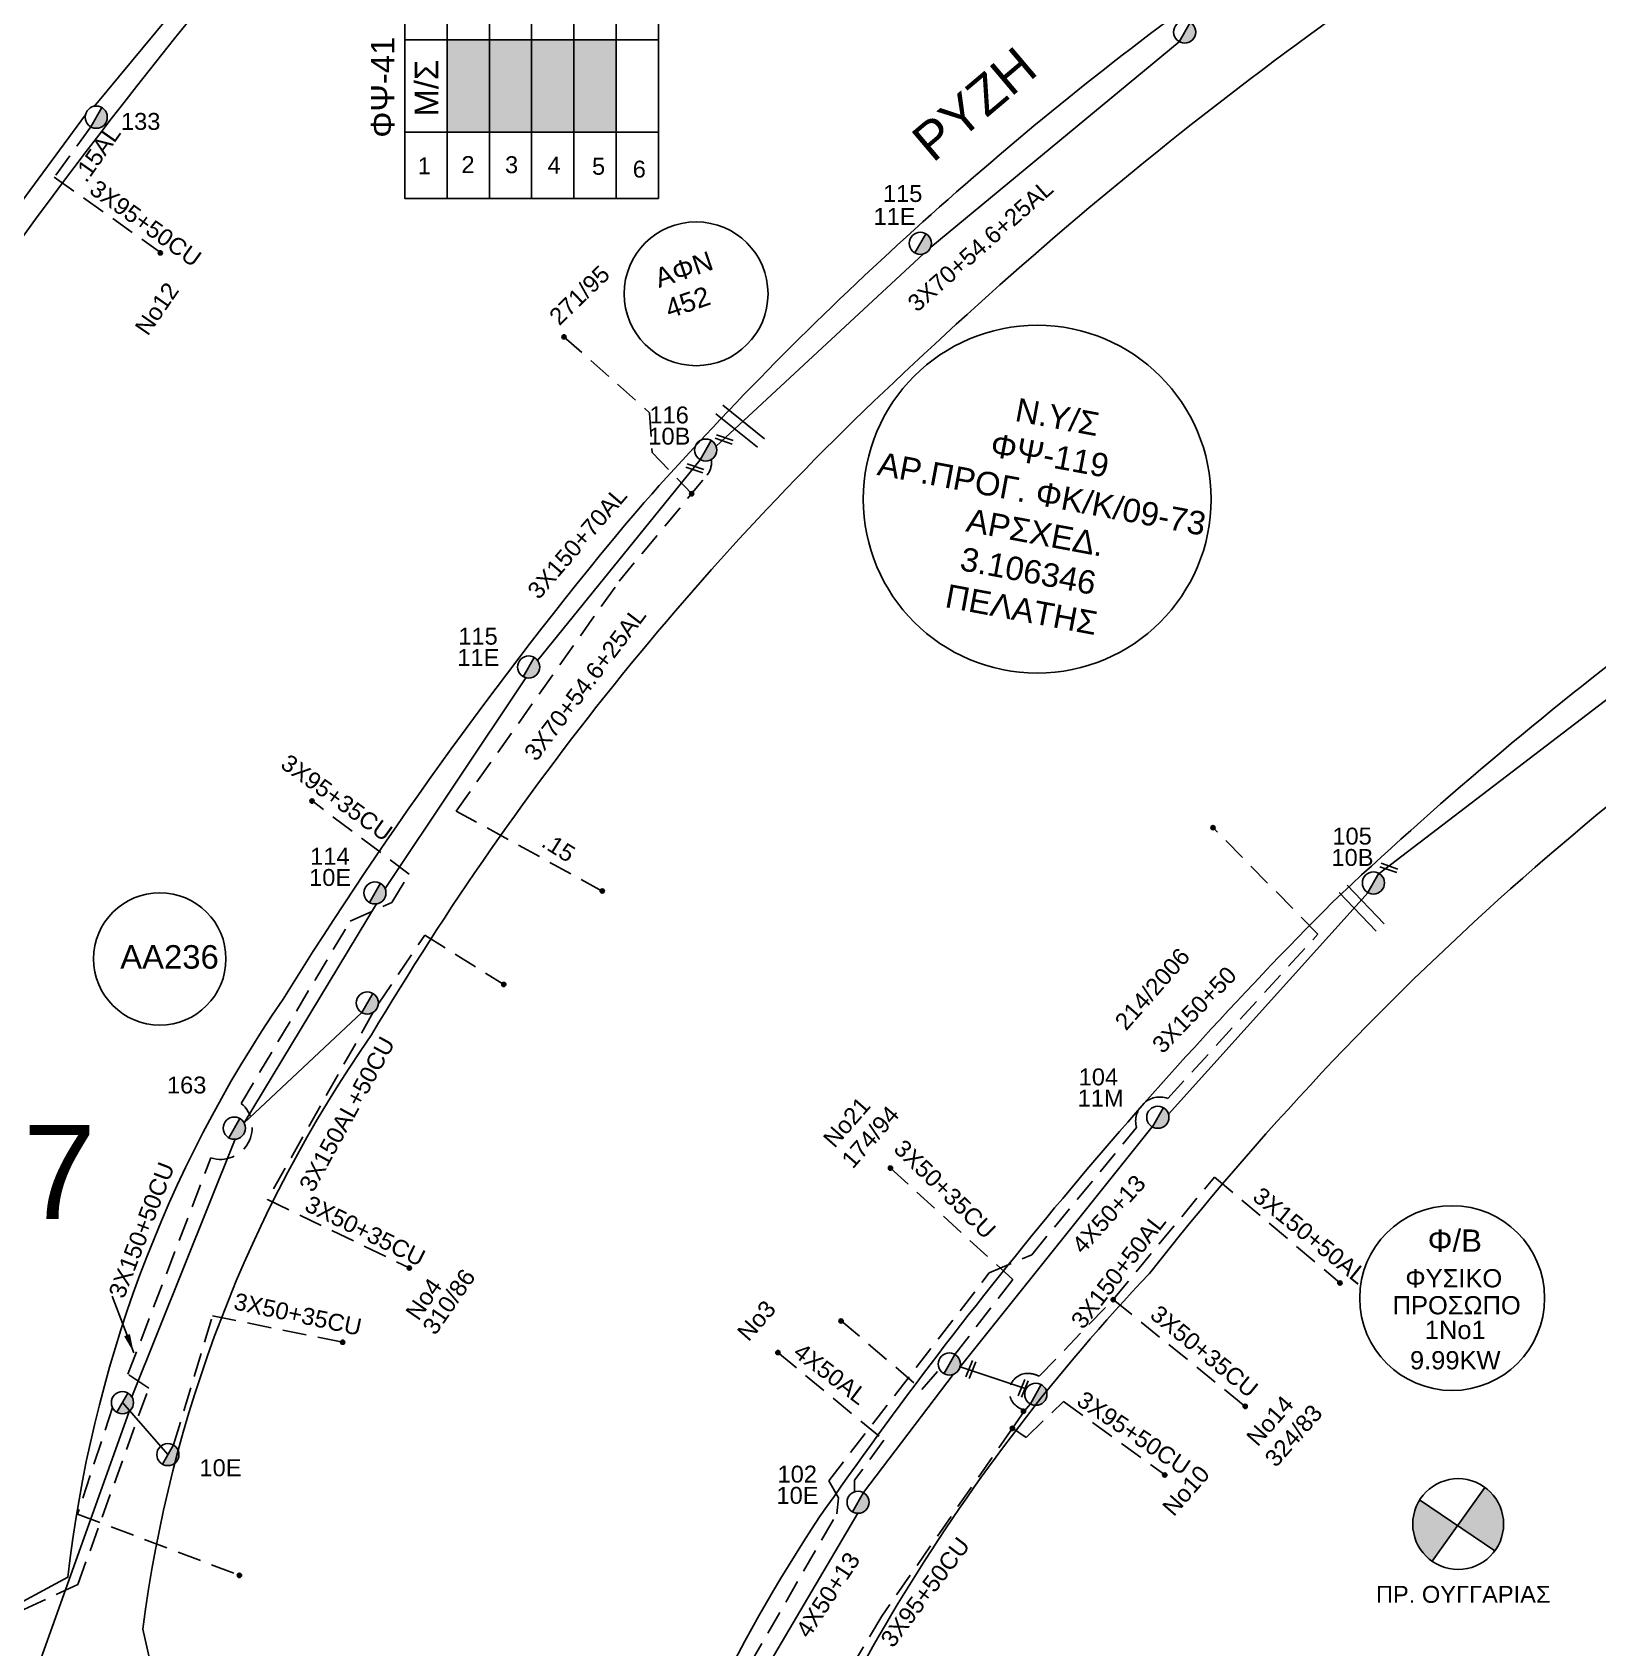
# Model space of a CAD drawing. Header units: millimetres. Extents: x 875 to 3140, y 727 to 1775.
# Drawn here: x 1849.3 to 2015.8, y 1363.9 to 1535.7 of the extents above; entities that cross this region are included whole.
import ezdxf
from ezdxf.enums import TextEntityAlignment as Align

# ---------------------------------------------------------------- set-up
doc = ezdxf.new("R2010")
doc.units = ezdxf.units.MM
doc.linetypes.add('DASHED', pattern=[19.05, 12.7, -6.35])
for name, color, linetype in [('Άγνωστα', 7, 'Continuous'), ('Ασφαλειοκιβώτια Χ.Τ 6 αναχωρήσεων', 7, 'Continuous'), ('Ασφαλειοκιβώτια Χ.Τ 9 αναχωρήσεων', 7, 'Continuous'), ('Γέφυρες Εναερίου Δικτύου', 7, 'Continuous'), ('Γυμνά εναέρια ΧΤ (3Φ)   3x50+35CU', 7, 'Continuous'), ('Γυμνά εναέρια ΧΤ (3Φ)   4x50AL', 7, 'Continuous'), ('Επιγραφές - Σχήματα', 7, 'Continuous'), ('Καλώδια ΧΤ   3x150+50AL', 7, 'DASHED'), ('Καλώδια ΧΤ   3x150+50CU', 7, 'DASHED'), ('Καλώδια ΧΤ   3x150+70AL', 7, 'DASHED'), ('Καλώδια ΧΤ   3x150AL+50CU', 7, 'DASHED'), ('Καλώδια ΧΤ   3x95+35 CU', 7, 'DASHED'), ('Καλώδια ΧΤ   3x95+50CU', 7, 'DASHED'), ('Καλώδια ΧΤ   4x50+13', 7, 'Continuous'), ('Μηχανική τομή', 7, 'Continuous'), ('Στύλος ΦΜ', 7, 'Continuous'), ('Στύλος ΦΜ @ 1', 7, 'Continuous'), ('Συνδέσεις', 7, 'Continuous'), ('Συνεστραμμένα ΧΤ   3x70+54.6+25AL', 7, 'SYN_LINE'), ('Τομή', 7, 'Continuous'), ('Υπόβαθρο ΔΕΗ', 7, 'Continuous'), ('Υπόγεια Καλώδια Δικτύου ΧΤ   .15', 7, 'DASHED'), ('Υπόγεια καλώδια Παροχών ΧΤ   4x6', 7, 'DASHED')]:
    doc.layers.add(name, color=color, linetype=linetype)
doc.styles.add('ar', font='arial.ttf')
doc.styles.get("Standard").update_dxf_attribs({"font": 'arial.ttf'})
doc.linetypes.add('SYN_LINE', pattern='A,0.5,-0.0001,["/\\/\\/\\/",Standard,S=0.1,R=0,X=0,Y=-0.05],-0.25', length=0.7501)
doc.dimstyles.new('ISO-25', dxfattribs={"dimtxt": 2.5, "dimasz": 2.5, "dimexe": 1.25, "dimexo": 0.625, "dimtad": 1, "dimtxsty": 'Standard', "dimcen": 2.5, "dimadec": 0, "dimazin": 0, "dimtfac": 1, "dimtmove": 0, "dimatfit": 3, "dimfxl": 1, "dimarcsym": 0})

# ---------------------------------------------------------------- blocks, each defined once
blk = doc.blocks.new('ΥΠΑΡΧΩΝ ΤΣΙΜΕΝΤΕΝΙΟΣ ΣΤΥΛΟΣ')
at = {"layer": 'Στύλος ΦΜ'}
blk.add_hatch(color=256, dxfattribs=at).paths.add_polyline_path([(-1.29, -2.28, 0.574793), (2.62, 0, 0.268822), (1.3, 2.27)])
blk.add_line((-1.29, -2.28), (1.3, 2.27), dxfattribs=at)
blk.add_circle((0, 0), 2.62, dxfattribs=at)
at = {"layer": 'Στύλος ΦΜ', "flags": 4}
for tag, p in [('ΑΡΙΘΜΟΣ', (-4.68, 8.05)), ('ΤΥΠΟΣ', (-4.91, 3.03))]:
    blk.add_attdef(tag, p, '', height=4, dxfattribs=at)
blk = doc.blocks.new('ΤΟΜΗ')
at = {"layer": 'Τομή', "ltscale": 40}
for p, q in [((-5.68, 0), (5.68, 0)), ((5.68, -2.33), (-5.68, -2.33))]:
    blk.add_line(p, q, dxfattribs=at)
blk = doc.blocks.new('ΑΣΦΑΛΕΙΟΚΙΒΩΤΙΟ ΥΠΟΣΤΑΘΜΟΥ 6 ΑΝΑΧΩΡΗΣΕΩΝ')
at = {"layer": 'Ασφαλειοκιβώτια Χ.Τ 6 αναχωρήσεων', "ltscale": 40}
for p, q in [((-23.91, 27), (23.91, 27)), ((-9.83, 27), (-9.83, -27)), ((9.83, 27), (9.83, -27)), ((-23.91, 18), (23.91, 18)), ((-23.91, 9), (23.91, 9)), ((-23.91, 0), (23.91, 0)), ((-23.91, -9), (23.91, -9)), ((-23.91, -18), (23.91, -18))]:
    blk.add_line(p, q, dxfattribs=at)
at = {"layer": 'Ασφαλειοκιβώτια Χ.Τ 6 αναχωρήσεων'}
blk.add_lwpolyline([(-23.91, -27), (23.91, -27), (23.91, 27), (-23.91, 27)], close=True, dxfattribs=at)
for s, rotation, p in [('1', 270, (-18.77, 24.22)), ('2', 269.3837, (-18.51, 14.96)), ('3', 270, (-18.55, 5.66)), ('4', 270, (-18.65, -3.38)), ('5', 270, (-18.89, -12.84)), ('6', 270, (-19.49, -21.49))]:
    blk.add_text(s, height=3.6, rotation=rotation, dxfattribs=at).set_placement(p)
at = {"layer": 'Ασφαλειοκιβώτια Χ.Τ 6 αναχωρήσεων', "ltscale": 40}
for tag, height, p in [('ΟΝΟΜΑ', 5, (-0.27, 31.68)), ('ΚΕΙΜΕΝΟ 1', 2, (16.95, 22.41)), ('ΚΕΙΜΕΝΟ 2', 2, (16.95, 13.71)), ('ΚΕΙΜΕΝΟ 3', 2, (16.95, 4.31)), ('ΚΕΙΜΕΝΟ 4', 2, (16.95, -4.67)), ('ΚΕΙΜΕΝΟ 5', 2, (16.95, -13.51)), ('ΚΕΙΜΕΝΟ 6', 2, (16.95, -22.43)), ('ΣΧ', 2, (-0.21, -29.21))]:
    blk.add_attdef(tag, text='', height=height, dxfattribs=at).set_placement(p, align=Align.MIDDLE_CENTER)
blk = doc.blocks.new('_ΣΥΝΔΕΣΗ')
at = {"layer": 'Συνδέσεις', "linetype": 'SYN_LINE', "ltscale": 40}
blk.add_hatch(color=256, dxfattribs=at).paths.add_polyline_path([(0.5, -0.01, 1), (-0.5, -0.01, 1)])
at = {"layer": 'Συνδέσεις'}
blk.add_circle((0, -0.01), 0.5, dxfattribs=at)
blk = doc.blocks.new('ΜΗΧΑΝΙΚΗ ΤΟΜΗ')
at = {"layer": 'Μηχανική τομή', "ltscale": 40}
for p, q in [((-1.89, 0.78), (1.89, 0.78)), ((1.89, 0), (-1.89, 0))]:
    blk.add_line(p, q, dxfattribs=at)

msp = doc.modelspace()

# ---------------------------------------------------------------- hatches: boundary and pattern name
at = {"layer": 'Ασφαλειοκιβώτια Χ.Τ 9 αναχωρήσεων', "ltscale": 20}
for color, points in [(151, [(1897.91, 1534.93), (1893.41, 1534.93), (1893.41, 1525.1), (1897.91, 1525.1)]), (173, [(1902.41, 1534.93), (1897.91, 1534.93), (1897.91, 1525.1), (1902.41, 1525.1)]), (85, [(1906.91, 1534.93), (1902.41, 1534.93), (1902.41, 1525.1), (1906.91, 1525.1)]), (30, [(1906.91, 1525.1), (1911.41, 1525.1), (1911.41, 1534.93), (1906.91, 1534.93)])]:
    msp.add_hatch(color=color, dxfattribs=at).paths.add_polyline_path(points)
at = {"layer": 'Επιγραφές - Σχήματα'}
h = msp.add_hatch(color=1, dxfattribs=at)
h.paths.add_polyline_path([(2003.79, 1380.91), (2000.89, 1376.84), (2004.85, 1374.17, 0.158648), (2005.77, 1377.01, 0.239646)])
h.paths.add_polyline_path([(2000.89, 1376.84), (1996.85, 1379.57, 0.140748), (1996.12, 1377.01, 0.245453), (1998.19, 1373.05)])

# ---------------------------------------------------------------- linework, layer by layer
at = {"layer": 'Άγνωστα'}
msp.add_circle((1919.9, 1507.9), 7.65, dxfattribs=at)
at = {"layer": 'Γέφυρες Εναερίου Δικτύου', "color": 173, "linetype": 'DASHED', "ltscale": 0.2}
for points in [[(1905.85, 1503.32), (1914.96, 1495.25), (1915.22, 1491.03), (1919.43, 1486.63)], [(1886.1, 1432.31), (1891.04, 1439.66), (1899.45, 1434.42)], [(1857.84, 1389.41), (1854.12, 1378.06), (1871.33, 1371.55)]]:
    msp.add_lwpolyline(points, dxfattribs=at)
at = {"layer": 'Γυμνά εναέρια ΧΤ (3Φ)   3x50+35CU', "color": 2, "linetype": 'DASHED', "ltscale": 0.2}
for points in [[(1940.57, 1414.88), (1953.58, 1403.03), (1947.43, 1395.05)], [(1964.26, 1400.9), (1978.3, 1389.53)]]:
    msp.add_lwpolyline(points, dxfattribs=at)
at = {"layer": 'Γυμνά εναέρια ΧΤ (3Φ)   3x50+35CU', "color": 173, "linetype": 'DASHED', "ltscale": 0.2}
for points in [[(1874.31, 1411.54), (1889.4, 1404.26)], [(1864.31, 1385.42), (1868.47, 1399.15), (1882.32, 1396.37)]]:
    msp.add_lwpolyline(points, dxfattribs=at)
at = {"layer": 'Γυμνά εναέρια ΧΤ (3Φ)   4x50AL', "color": 2, "linetype": 'DASHED', "ltscale": 0.2}
msp.add_lwpolyline([(1928.61, 1395.26), (1939.88, 1385.92), (1936.75, 1381.67), (1936.75, 1380.45)], dxfattribs=at)
at = {"layer": 'Επιγραφές - Σχήματα', "color": 1}
for points in [[(1998.19, 1373.05), (2003.79, 1380.91)], [(1996.85, 1379.57), (2004.85, 1374.17)]]:
    msp.add_lwpolyline(points, dxfattribs=at)
at = {"layer": 'Επιγραφές - Σχήματα', "ltscale": 20}
msp.add_circle((1862.86, 1437.14), 7.04, dxfattribs=at)
at = {"layer": 'Επιγραφές - Σχήματα', "color": 202}
msp.add_circle((2000.31, 1401.05), 9.83, dxfattribs=at)
at = {"layer": 'Επιγραφές - Σχήματα', "color": 1}
msp.add_circle((2000.95, 1377.01), 4.83, dxfattribs=at)
at = {"layer": 'Καλώδια ΧΤ   3x150+50AL', "color": 62, "ltscale": 0.2}
for points in [[(1966.74, 1419.19, -0.60462), (1970.07, 1422.29), (1986.03, 1439.77), (1974.89, 1451.1)], [(1911.89, 1328.26, 0.909634), (1913.83, 1335.48), (1921.01, 1353.72), (1920.41, 1356.12), (1921.53, 1358.23), (1923.72, 1358.8), (1934.85, 1378.11), (1935.05, 1379.8), (1934.01, 1381.6), (1951.08, 1403.72), (1955.59, 1405.66), (1966.74, 1419.19)]]:
    msp.add_lwpolyline(points, format="xyb", dxfattribs=at)
at = {"layer": 'Καλώδια ΧΤ   3x150+50AL', "color": 2, "ltscale": 0.2}
msp.add_lwpolyline([(1955.45, 1389.79), (1954.83, 1389.05), (1954.23, 1389.38, -0.82002), (1955.38, 1393.03, -0.08447), (1956.39, 1392.74), (1964.26, 1400.9), (1975.03, 1413.92), (1988.38, 1402.67)], format="xyb", dxfattribs=at)
at = {"layer": 'Καλώδια ΧΤ   3x150+50CU', "color": 27, "ltscale": 0.2}
msp.add_line((1887.53, 1443.12), (1889.4, 1446.16), dxfattribs=at)
msp.add_lwpolyline([(1868.3, 1415.96, 0.812108), (1871.52, 1421.77), (1883.11, 1441.15), (1887.53, 1443.12)], format="xyb", dxfattribs=at)
msp.add_lwpolyline([(1816.42, 1375.28), (1816.72, 1375.83), (1841.48, 1364.73), (1854.15, 1370.59), (1861.68, 1391.47), (1859.47, 1392.96), (1868.3, 1415.96)], dxfattribs=at)
at = {"layer": 'Καλώδια ΧΤ   3x150+70AL', "color": 173, "ltscale": 0.2}
msp.add_lwpolyline([(1894.39, 1452.87), (1911.71, 1477.31), (1921.05, 1488.59, 0.215353), (1921.51, 1490.24)], format="xyb", dxfattribs=at)
at = {"layer": 'Καλώδια ΧΤ   3x150AL+50CU', "color": 85, "ltscale": 0.2}
msp.add_lwpolyline([(1885.57, 1431.46), (1874.31, 1411.54)], dxfattribs=at)
at = {"layer": 'Καλώδια ΧΤ   3x95+35 CU', "color": 27, "ltscale": 0.2}
msp.add_lwpolyline([(1889.4, 1446.16), (1879.05, 1453.94)], dxfattribs=at)
at = {"layer": 'Καλώδια ΧΤ   3x95+50CU', "color": 151, "ltscale": 0.2}
msp.add_lwpolyline([(1851.64, 1520.3), (1862.95, 1512.29)], dxfattribs=at)
at = {"layer": 'Καλώδια ΧΤ   3x95+50CU', "color": 2, "ltscale": 0.2}
for points in [[(1954.83, 1389.05), (1953.55, 1387.2), (1939.64, 1367.21), (1932.78, 1355.67), (1941.26, 1350.49)], [(1953.55, 1387.2), (1954.99, 1386.22), (1958.98, 1390.03), (1969.74, 1382.24)]]:
    msp.add_lwpolyline(points, dxfattribs=at)
at = {"layer": 'Καλώδια ΧΤ   4x50+13', "color": 2}
for points in [[(1970.13, 1420.63), (1991.36, 1444.19)], [(1947.98, 1393.74), (1968.42, 1419.27)], [(1937.72, 1380.36), (1947.25, 1392.92)], [(1947.98, 1393.74), (1955, 1391.39)], [(1923.7, 1355.45), (1937.11, 1378.16)]]:
    msp.add_lwpolyline(points, dxfattribs=at)
at = {"layer": 'Συνδέσεις'}
msp.add_circle((1956.18, 1486.05), 18.5, dxfattribs=at)
at = {"layer": 'Συνεστραμμένα ΧΤ   3x70+54.6+25AL', "color": 151, "ltscale": 20}
for points in [[(1855.87, 1527.84), (1871.58, 1546.79)], [(1840.41, 1507.22), (1854.95, 1526.94)]]:
    msp.add_lwpolyline(points, dxfattribs=at)
at = {"layer": 'Συνεστραμμένα ΧΤ   3x70+54.6+25AL', "color": 30, "ltscale": 20}
for points in [[(1944.86, 1512.87), (1971.29, 1534.71)], [(1922.02, 1491.69), (1944.09, 1512.14)]]:
    msp.add_lwpolyline(points, dxfattribs=at)
at = {"layer": 'Συνεστραμμένα ΧΤ   3x70+54.6+25AL', "color": 173, "ltscale": 20}
for points in [[(1903.04, 1468.9), (1920.34, 1490.24)], [(1886.82, 1444.61), (1901.79, 1467.05)], [(1871.83, 1419.68), (1885.92, 1443)], [(1871.83, 1419.68), (1884.35, 1431.43)], [(1859.9, 1390.54), (1870.89, 1417.95)], [(1849.82, 1361.58), (1859.6, 1388.99)]]:
    msp.add_lwpolyline(points, dxfattribs=at)
at = {"layer": 'Συνεστραμμένα ΧΤ   3x70+54.6+25AL', "color": 1, "ltscale": 20}
msp.add_lwpolyline([(1992.53, 1446.24), (2017.69, 1465.46)], dxfattribs=at)
at = {"layer": 'Συνεστραμμένα ΧΤ   3x70+54.6+25AL', "color": 173, "ltscale": 8}
msp.add_lwpolyline([(1858.89, 1389.93), (1863.72, 1384.4)], dxfattribs=at)
at = {"layer": 'Υπόβαθρο ΔΕΗ'}
for points in [[(2085.16, 1678.92), (2090.78, 1677.02), (2109.54, 1617.21), (2106.98, 1611.93, 0.036785), (2028.84, 1576.07, 0.041973), (1970, 1536.92, 0.051287), (1913.58, 1484.79, 0.035159), (1875.97, 1432.87, 0.122834), (1853.09, 1371.35), (1841.7, 1365.24), (1808.5, 1380.09, -0.280101), (1804.92, 1386.8, 0.225889), (1803.36, 1407.94, 0.121794), (1793.28, 1422.05), (1804.7, 1444.7, -0.024796), (1848.55, 1514.31, -0.033695), (1893.17, 1567.76, -0.048491), (1954.87, 1616.68, -0.057442), (2043.42, 1663.11, -0.014813), (2085.16, 1678.92, -1.046826)], [(2107.28, 1601.24), (2114.98, 1598.82), (2132.81, 1537.4), (2131.03, 1533.35, 0.036603), (2059.48, 1497.54, 0.054688), (1987.59, 1443.17, 0.043684), (1933.04, 1377.77, 0.072082), (1911.97, 1333.34), (1862.93, 1357.5), (1861.06, 1365.84, -0.120689), (1885.39, 1429.06, -0.07379), (1944.13, 1501.47, -0.056166), (2024.19, 1561.04, -0.027713), (2107.28, 1601.24, -1.294944)]]:
    msp.add_lwpolyline(points, format="xyb", dxfattribs=at)
msp.add_lwpolyline([(2134.79, 1519.31), (2138.62, 1517.85), (2158.26, 1447.01, 0.030428), (2130.13, 1432.48, 0.043365), (2078.74, 1400.52, 0.054705), (2021.48, 1344.88, 0.108341), (1995.64, 1297.72), (1924.58, 1328.72), (1923.66, 1331.16, -0.104455), (1968.12, 1403.68, -0.088961), (2051.51, 1478.05, -0.039388)], format="xyb", close=True, dxfattribs=at)
at = {"layer": 'Υπόγεια Καλώδια Δικτύου ΧΤ   .15', "color": 151, "ltscale": 0.2}
msp.add_lwpolyline([(1855.52, 1525.67), (1851.64, 1520.3)], dxfattribs=at)
at = {"layer": 'Υπόγεια Καλώδια Δικτύου ΧΤ   .15', "color": 173, "ltscale": 0.2}
msp.add_lwpolyline([(1909.92, 1444.35), (1894.39, 1452.87)], dxfattribs=at)
at = {"layer": 'Υπόγεια καλώδια Παροχών ΧΤ   4x6', "color": 2, "ltscale": 0.2}
msp.add_lwpolyline([(1935.33, 1398.63), (1943.92, 1391.31), (1945.79, 1393.49)], dxfattribs=at)

# ---------------------------------------------------------------- block references
at = {"layer": 'Ασφαλειοκιβώτια Χ.Τ 6 αναχωρήσεων', "xscale": 0.5, "yscale": 0.5, "zscale": 0.5, "rotation": 90}
msp.add_blockref('ΑΣΦΑΛΕΙΟΚΙΒΩΤΙΟ ΥΠΟΣΤΑΘΜΟΥ 6 ΑΝΑΧΩΡΗΣΕΩΝ', (1902.41, 1530.01), dxfattribs=at).add_auto_attribs({'ΟΝΟΜΑ': 'ΦΨ-41'})
at = {"layer": 'Μηχανική τομή'}
for p, xscale, yscale, zscale, rotation in [((1922.96, 1492.59), 0.4999999999998989, 0.4999999999998989, 0.4999999999998989, 161.1737005085116), ((1919.84, 1489.52), 0.4999999999998989, 0.4999999999998989, 0.4999999999998989, 161.1737005085116), ((1993.65, 1447), 0.4999999999998989, 0.4999999999998989, 0.4999999999998989, 161.1737005085116), ((1948.93, 1393.53), 0.4999999999997886, 0.4999999999997886, 0.4999999999997886, 247.5966477640277), ((1954.51, 1391.52), 0.4999999999997886, 0.4999999999997886, 0.4999999999997886, 247.5966477640277)]:
    msp.add_blockref('ΜΗΧΑΝΙΚΗ ΤΟΜΗ', p, dxfattribs=dict(at, xscale=xscale, yscale=yscale, zscale=zscale, rotation=rotation))
at = {"layer": 'Στύλος ΦΜ @ 1', "ltscale": 40}
ref = msp.add_blockref('ΥΠΑΡΧΩΝ ΤΣΙΜΕΝΤΕΝΙΟΣ ΣΤΥΛΟΣ', (1971.87, 1535.74), dxfattribs=dict(at, xscale=0.4499999999998181, yscale=0.4499999999998181, zscale=0.4499999999998181))
ref.add_attrib('ΤΥΠΟΣ', '10E', (1967.3, 1538.35), dxfattribs={"layer": 'Στύλος ΦΜ', "height": 1.8, "flags": 4})
ref.add_attrib('ΑΡΙΘΜΟΣ', '118', (1969.2, 1540.69), dxfattribs={"layer": 'Στύλος ΦΜ', "height": 1.8, "flags": 4})
ref = msp.add_blockref('ΥΠΑΡΧΩΝ ΤΣΙΜΕΝΤΕΝΙΟΣ ΣΤΥΛΟΣ', (1856.1, 1526.69), dxfattribs=dict(at, xscale=0.4499999999998181, yscale=0.4499999999998181, zscale=0.4499999999998181))
ref.add_attrib('ΤΥΠΟΣ', '133', (1858.73, 1525.34), dxfattribs={"layer": 'Στύλος ΦΜ', "height": 1.8, "flags": 4})
ref = msp.add_blockref('ΥΠΑΡΧΩΝ ΤΣΙΜΕΝΤΕΝΙΟΣ ΣΤΥΛΟΣ', (1943.75, 1513.27), dxfattribs=dict(at, xscale=0.4499999999998181, yscale=0.4499999999998181, zscale=0.4499999999998181))
ref.add_attrib('ΤΥΠΟΣ', '11E', (1938.77, 1515.23), dxfattribs={"layer": 'Στύλος ΦΜ', "height": 1.8, "flags": 4})
ref.add_attrib('ΑΡΙΘΜΟΣ', '115', (1939.77, 1517.67), dxfattribs={"layer": 'Στύλος ΦΜ', "height": 1.8, "flags": 4})
ref = msp.add_blockref('ΥΠΑΡΧΩΝ ΤΣΙΜΕΝΤΕΝΙΟΣ ΣΤΥΛΟΣ', (1920.92, 1491.27), dxfattribs=dict(at, xscale=0.4499999999998181, yscale=0.4499999999998181, zscale=0.4499999999998181))
ref.add_attrib('ΤΥΠΟΣ', '10B', (1914.82, 1491.85), dxfattribs={"layer": 'Στύλος ΦΜ', "height": 1.8, "flags": 4})
ref.add_attrib('ΑΡΙΘΜΟΣ', '116', (1914.93, 1494.11), dxfattribs={"layer": 'Στύλος ΦΜ', "height": 1.8, "flags": 4})
ref = msp.add_blockref('ΥΠΑΡΧΩΝ ΤΣΙΜΕΝΤΕΝΙΟΣ ΣΤΥΛΟΣ', (1902.1, 1468.19), dxfattribs=dict(at, xscale=0.4499999999998181, yscale=0.4499999999998181, zscale=0.4499999999998181))
ref.add_attrib('ΤΥΠΟΣ', '11E', (1894.5, 1468.3), dxfattribs={"layer": 'Στύλος ΦΜ', "height": 1.8, "flags": 4})
ref.add_attrib('ΑΡΙΘΜΟΣ', '115', (1894.61, 1470.57), dxfattribs={"layer": 'Στύλος ΦΜ', "height": 1.8, "flags": 4})
ref = msp.add_blockref('ΥΠΑΡΧΩΝ ΤΣΙΜΕΝΤΕΝΙΟΣ ΣΤΥΛΟΣ', (1991.94, 1445.22), dxfattribs=dict(at, xscale=0.4499999999998181, yscale=0.4499999999998181, zscale=0.4499999999998181))
ref.add_attrib('ΤΥΠΟΣ', '10B', (1987.47, 1447.03), dxfattribs={"layer": 'Στύλος ΦΜ', "height": 1.8, "flags": 4})
ref.add_attrib('ΑΡΙΘΜΟΣ', '105', (1987.57, 1449.3), dxfattribs={"layer": 'Στύλος ΦΜ', "height": 1.8, "flags": 4})
ref = msp.add_blockref('ΥΠΑΡΧΩΝ ΤΣΙΜΕΝΤΕΝΙΟΣ ΣΤΥΛΟΣ', (1885.74, 1444.16), dxfattribs=dict(at, xscale=0.4499999999998181, yscale=0.4499999999998181, zscale=0.4499999999998181))
ref.add_attrib('ΤΥΠΟΣ', '10E', (1878.74, 1444.9), dxfattribs={"layer": 'Στύλος ΦΜ', "height": 1.8, "flags": 4})
ref.add_attrib('ΑΡΙΘΜΟΣ', '114', (1878.85, 1447.16), dxfattribs={"layer": 'Στύλος ΦΜ', "height": 1.8, "flags": 4})
at = {"layer": 'Στύλος ΦΜ @ 1', "ltscale": 40, "xscale": 0.4499999999998181, "yscale": 0.4499999999998181, "zscale": 0.4499999999998181}
for p in [(1884.93, 1432.45), (1946.84, 1394.03), (1858.89, 1389.93), (1956.03, 1390.82)]:
    msp.add_blockref('ΥΠΑΡΧΩΝ ΤΣΙΜΕΝΤΕΝΙΟΣ ΣΤΥΛΟΣ', p, dxfattribs=at)
at = {"layer": 'Στύλος ΦΜ @ 1', "ltscale": 40}
ref = msp.add_blockref('ΥΠΑΡΧΩΝ ΤΣΙΜΕΝΤΕΝΙΟΣ ΣΤΥΛΟΣ', (1969.01, 1420.29), dxfattribs=dict(at, xscale=0.4499999999998181, yscale=0.4499999999998181, zscale=0.4499999999998181))
ref.add_attrib('ΤΥΠΟΣ', '11M', (1960.48, 1421.42), dxfattribs={"layer": 'Στύλος ΦΜ', "height": 1.8, "flags": 4})
ref.add_attrib('ΑΡΙΘΜΟΣ', '104', (1960.59, 1423.68), dxfattribs={"layer": 'Στύλος ΦΜ', "height": 1.8, "flags": 4})
ref = msp.add_blockref('ΥΠΑΡΧΩΝ ΤΣΙΜΕΝΤΕΝΙΟΣ ΣΤΥΛΟΣ', (1870.78, 1419.13), dxfattribs=dict(at, xscale=0.4499999999998181, yscale=0.4499999999998181, zscale=0.4499999999998181))
ref.add_attrib('ΤΥΠΟΣ', '163', (1863.62, 1422.82), dxfattribs={"layer": 'Στύλος ΦΜ', "height": 1.8, "flags": 4})
ref = msp.add_blockref('ΥΠΑΡΧΩΝ ΤΣΙΜΕΝΤΕΝΙΟΣ ΣΤΥΛΟΣ', (1863.72, 1384.4), dxfattribs=dict(at, xscale=0.4499999999998181, yscale=0.4499999999998181, zscale=0.4499999999998181))
ref.add_attrib('ΤΥΠΟΣ', '10E', (1867.08, 1382.1), dxfattribs={"layer": 'Στύλος ΦΜ', "height": 1.8, "flags": 4})
ref = msp.add_blockref('ΥΠΑΡΧΩΝ ΤΣΙΜΕΝΤΕΝΙΟΣ ΣΤΥΛΟΣ', (1937.13, 1379.33), dxfattribs=dict(at, xscale=0.4499999999998181, yscale=0.4499999999998181, zscale=0.4499999999998181))
ref.add_attrib('ΤΥΠΟΣ', '10E', (1928.45, 1379.16), dxfattribs={"layer": 'Στύλος ΦΜ', "height": 1.8, "flags": 4})
ref.add_attrib('ΑΡΙΘΜΟΣ', '102', (1928.56, 1381.42), dxfattribs={"layer": 'Στύλος ΦΜ', "height": 1.8, "flags": 4})
at = {"layer": 'Συνδέσεις', "xscale": 0.4500000000000455, "yscale": 0.4500000000000455, "zscale": 0.4500000000000455}
for p in [(1862.92, 1512.26), (1905.85, 1503.32), (1919.43, 1486.63), (1879.05, 1453.93), (1974.88, 1451.1), (1909.92, 1444.36), (1899.45, 1434.42), (1940.57, 1414.88), (1889.4, 1404.26), (1988.37, 1402.66), (1964.26, 1400.89), (1935.32, 1398.62), (1882.31, 1396.36), (1928.6, 1395.26), (1954.72, 1389.02), (1978.3, 1389.53), (1953.54, 1387.19), (1969.74, 1382.23), (1871.33, 1371.55)]:
    msp.add_blockref('_ΣΥΝΔΕΣΗ', p, dxfattribs=at)
at = {"layer": 'Τομή'}
for p, xscale, yscale, zscale, rotation in [((1924.22, 1493.35), 0.5000000000001106, 0.5000000000001106, 0.5000000000001106, 141.1951793590816), ((1990.27, 1442.13), 0.4999999999999933, 0.4999999999999933, 0.4999999999999933, 133.6557587921061)]:
    msp.add_blockref('ΤΟΜΗ', p, dxfattribs=dict(at, xscale=xscale, yscale=yscale, zscale=zscale, rotation=rotation))

# ---------------------------------------------------------------- texts
at = {"layer": 'Γυμνά εναέρια ΧΤ (3Φ)   3x50+35CU', "ltscale": 20}
for rotation, p in [(315.8674, (1946.36, 1412.64)), (333.8581, (1884.71, 1408.2)), (348.0954, (1877.54, 1399.34)), (320.779, (1973.95, 1395.39))]:
    msp.add_text('3X50+35CU', height=1.8, rotation=rotation, dxfattribs=at).set_placement(p, align=Align.MIDDLE)
at = {"layer": 'Γυμνά εναέρια ΧΤ (3Φ)   4x50AL', "ltscale": 20}
msp.add_text('4X50AL', height=1.8, rotation=322.8161, dxfattribs=at).set_placement((1934.21, 1393), align=Align.MIDDLE)
at = {"layer": 'Επιγραφές - Σχήματα', "color": 1, "style": 'ar'}
for s, height, p in [('Φ/Β', 2.369, (2000.59, 1407.21)), ('ΦΥΣΙΚΟ ', 1.938, (2000.86, 1403.16)), ('1No1', 1.938, (2000.64, 1397.65)), ('9.99KW', 1.938, (2000.64, 1394.44))]:
    msp.add_text(s, height=height, dxfattribs=at).set_placement(p, align=Align.MIDDLE)
at = {"layer": 'Επιγραφές - Σχήματα', "ltscale": 20, "attachment_point": 1, "style": 'ar'}
for s, insert, char_height, width, rotation in [('ΡΥΖΗ', (1942.5, 1524.81), 4, 19.3816, 40.217), ('Μ/Σ', (1889.98, 1526.76), 2.5, 5.8716, 90), ('271/95', (1904.1, 1505.73), 1.8, 7.4435, 44.0566), ('Νο12', (1860.1, 1504.35), 1.8, 19.3816, 55.4168), ('214/2006', (1964.28, 1430.6), 1.8, 7.4435, 48.749), ('Νο21', (1933.26, 1418.11), 1.8, 7.4435, 48.749), ('174/94', (1935.21, 1415.9), 1.8, 7.4435, 48.749), ('310/86', (1890.68, 1398.02), 1.8, 19.3816, 55.4168), ('Νο4', (1888.88, 1399.56), 1.8, 19.3816, 55.4168), ('Νο3', (1924.12, 1397.52), 1.8, 7.4435, 48.749), ('Νο14', (1978.27, 1386.34), 1.8, 7.4435, 48.749), ('324/83', (1980.22, 1384.13), 1.8, 7.4435, 48.749), ('Νο10', (1969.34, 1378.91), 1.8, 7.4435, 48.749)]:
    msp.add_mtext(s, dxfattribs=dict(at, insert=insert, char_height=char_height, width=width, rotation=rotation))
at = {"layer": 'Επιγραφές - Σχήματα', "attachment_point": 1}
for s, insert, char_height, width, rotation in [('ΑΦΝ\\P452', (1915.28, 1510.45), 2.06, 108.307, 18.9876), ('\\pi74.597,t82.097;Ν.Υ/Σ\\P\\pi72.673,t80.173;ΦΨ-119\\P\\pi61.26,t68.76;ΑΡ.ΠΡΟΓ. ΦΚ/Κ/09-73\\P\\pi71.633,t79.133;ΑΡΣΧΕΔ.\\P\\pi71.741,t79.241;3.106346\\P\\pi70.915,t78.415;ΠΕΛΑΤΗΣ', (1880.83, 1510.53), 2.5, 157.7424, 349.43)]:
    msp.add_mtext(s, dxfattribs=dict(at, insert=insert, char_height=char_height, width=width, rotation=rotation))
at = {"layer": 'Επιγραφές - Σχήματα', "ltscale": 20, "attachment_point": 1, "style": 'ar'}
for s, insert, char_height, width in [('ΑΑ236', (1858.65, 1438.6), 2.5, 7.9915), ('Η-107', (1818.04, 1419.48), 10, 19.3816)]:
    msp.add_mtext(s, dxfattribs=dict(at, insert=insert, char_height=char_height, width=width))
at = {"layer": 'Επιγραφές - Σχήματα', "color": 1, "insert": (1993.98, 1401.26), "char_height": 1.938, "width": 13.9519, "attachment_point": 1}
msp.add_mtext('ΠΡΟΣΩΠΟ', dxfattribs=at)
at = {"layer": 'Επιγραφές - Σχήματα', "color": 1, "ltscale": 20, "insert": (1992.2, 1370.43), "char_height": 1.8, "width": 27.3407, "attachment_point": 1, "style": 'ar'}
msp.add_mtext('ΠΡ. ΟΥΓΓΑΡΙΑΣ', dxfattribs=at)
at = {"layer": 'Καλώδια ΧΤ   3x150+50AL', "ltscale": 0.2}
for rotation, p in [(321.0169, (1985.2, 1407.7)), (52.2817, (1964.81, 1403.95))]:
    msp.add_text('3X150+50AL', height=1.8, rotation=rotation, dxfattribs=at).set_placement(p, align=Align.MIDDLE)
at = {"layer": 'Καλώδια ΧΤ   3x150+50AL', "ltscale": 20, "insert": (1968.23, 1428.21), "char_height": 1.8, "width": 13.7758, "attachment_point": 1, "rotation": 46.0107, "style": 'ar'}
msp.add_mtext('3Χ150+50', dxfattribs=at)
at = {"layer": 'Καλώδια ΧΤ   3x150+50CU', "ltscale": 0.2}
msp.add_text('3X150+50CU', height=1.8, rotation=68.9991, dxfattribs=at).set_placement((1860.91, 1408.29), align=Align.MIDDLE)
at = {"layer": 'Καλώδια ΧΤ   3x150+70AL', "ltscale": 20, "insert": (1901.81, 1476.45), "char_height": 1.8, "width": 18.2883, "attachment_point": 1, "rotation": 49.3525, "style": 'ar'}
msp.add_mtext('3Χ150+70AL', dxfattribs=at)
at = {"layer": 'Καλώδια ΧΤ   3x150AL+50CU', "ltscale": 0.2}
msp.add_text('3X150AL+50CU', height=1.8, rotation=61.3, dxfattribs=at).set_placement((1882.76, 1420.63), align=Align.MIDDLE)
at = {"layer": 'Καλώδια ΧΤ   3x95+35 CU', "ltscale": 20, "insert": (1876.62, 1459.04), "char_height": 1.8, "width": 26.6048, "attachment_point": 1, "rotation": 324.3021, "style": 'ar'}
msp.add_mtext('3Χ95+35CU', dxfattribs=at)
at = {"layer": 'Καλώδια ΧΤ   3x95+50CU', "ltscale": 0.2}
for rotation, p in [(324.3421, (1861.36, 1515.4)), (326.1445, (1966.45, 1386.7)), (52.8935, (1944.26, 1369.77))]:
    msp.add_text('3X95+50CU', height=1.8, rotation=rotation, dxfattribs=at).set_placement(p, align=Align.MIDDLE)
at = {"layer": 'Καλώδια ΧΤ   4x50+13', "ltscale": 20}
for rotation, p in [(47.6844, (1963.78, 1409.99)), (56.8659, (1933.91, 1369.48))]:
    msp.add_text('4X50+13', height=1.8, rotation=rotation, dxfattribs=at).set_placement(p, align=Align.MIDDLE)
at = {"layer": 'Συνεστραμμένα ΧΤ   3x70+54.6+25AL', "ltscale": 20}
for rotation, p in [(41.5279, (1950.13, 1513.03)), (52.9688, (1908.08, 1466.41))]:
    msp.add_text('3X70+54.6+25AL', height=1.8, rotation=rotation, dxfattribs=at).set_placement(p, align=Align.MIDDLE)
at = {"layer": 'Υπόγεια Καλώδια Δικτύου ΧΤ   .15', "ltscale": 0.2}
msp.add_text('.15', height=1.8, rotation=327.8512, dxfattribs=at).set_placement((1905.27, 1449), align=Align.MIDDLE)
at = {"layer": 'Υπόγεια Καλώδια Δικτύου ΧΤ   .15', "ltscale": 20, "insert": (1853.56, 1520.65), "char_height": 1.8, "width": 4.9544, "attachment_point": 1, "rotation": 54.9044, "style": 'ar'}
msp.add_mtext('.15AL', dxfattribs=at)

# ---------------------------------------------------------------- leaders
at = {"layer": 'Επιγραφές - Σχήματα', "ltscale": 40}
msp.add_leader([(1860.09, 1395.24), (1857.8, 1401.25)], dimstyle='ISO-25', override={"dimasz": 2, "dimtad": 0}, dxfattribs=at)

doc.saveas('drawing.dxf')
